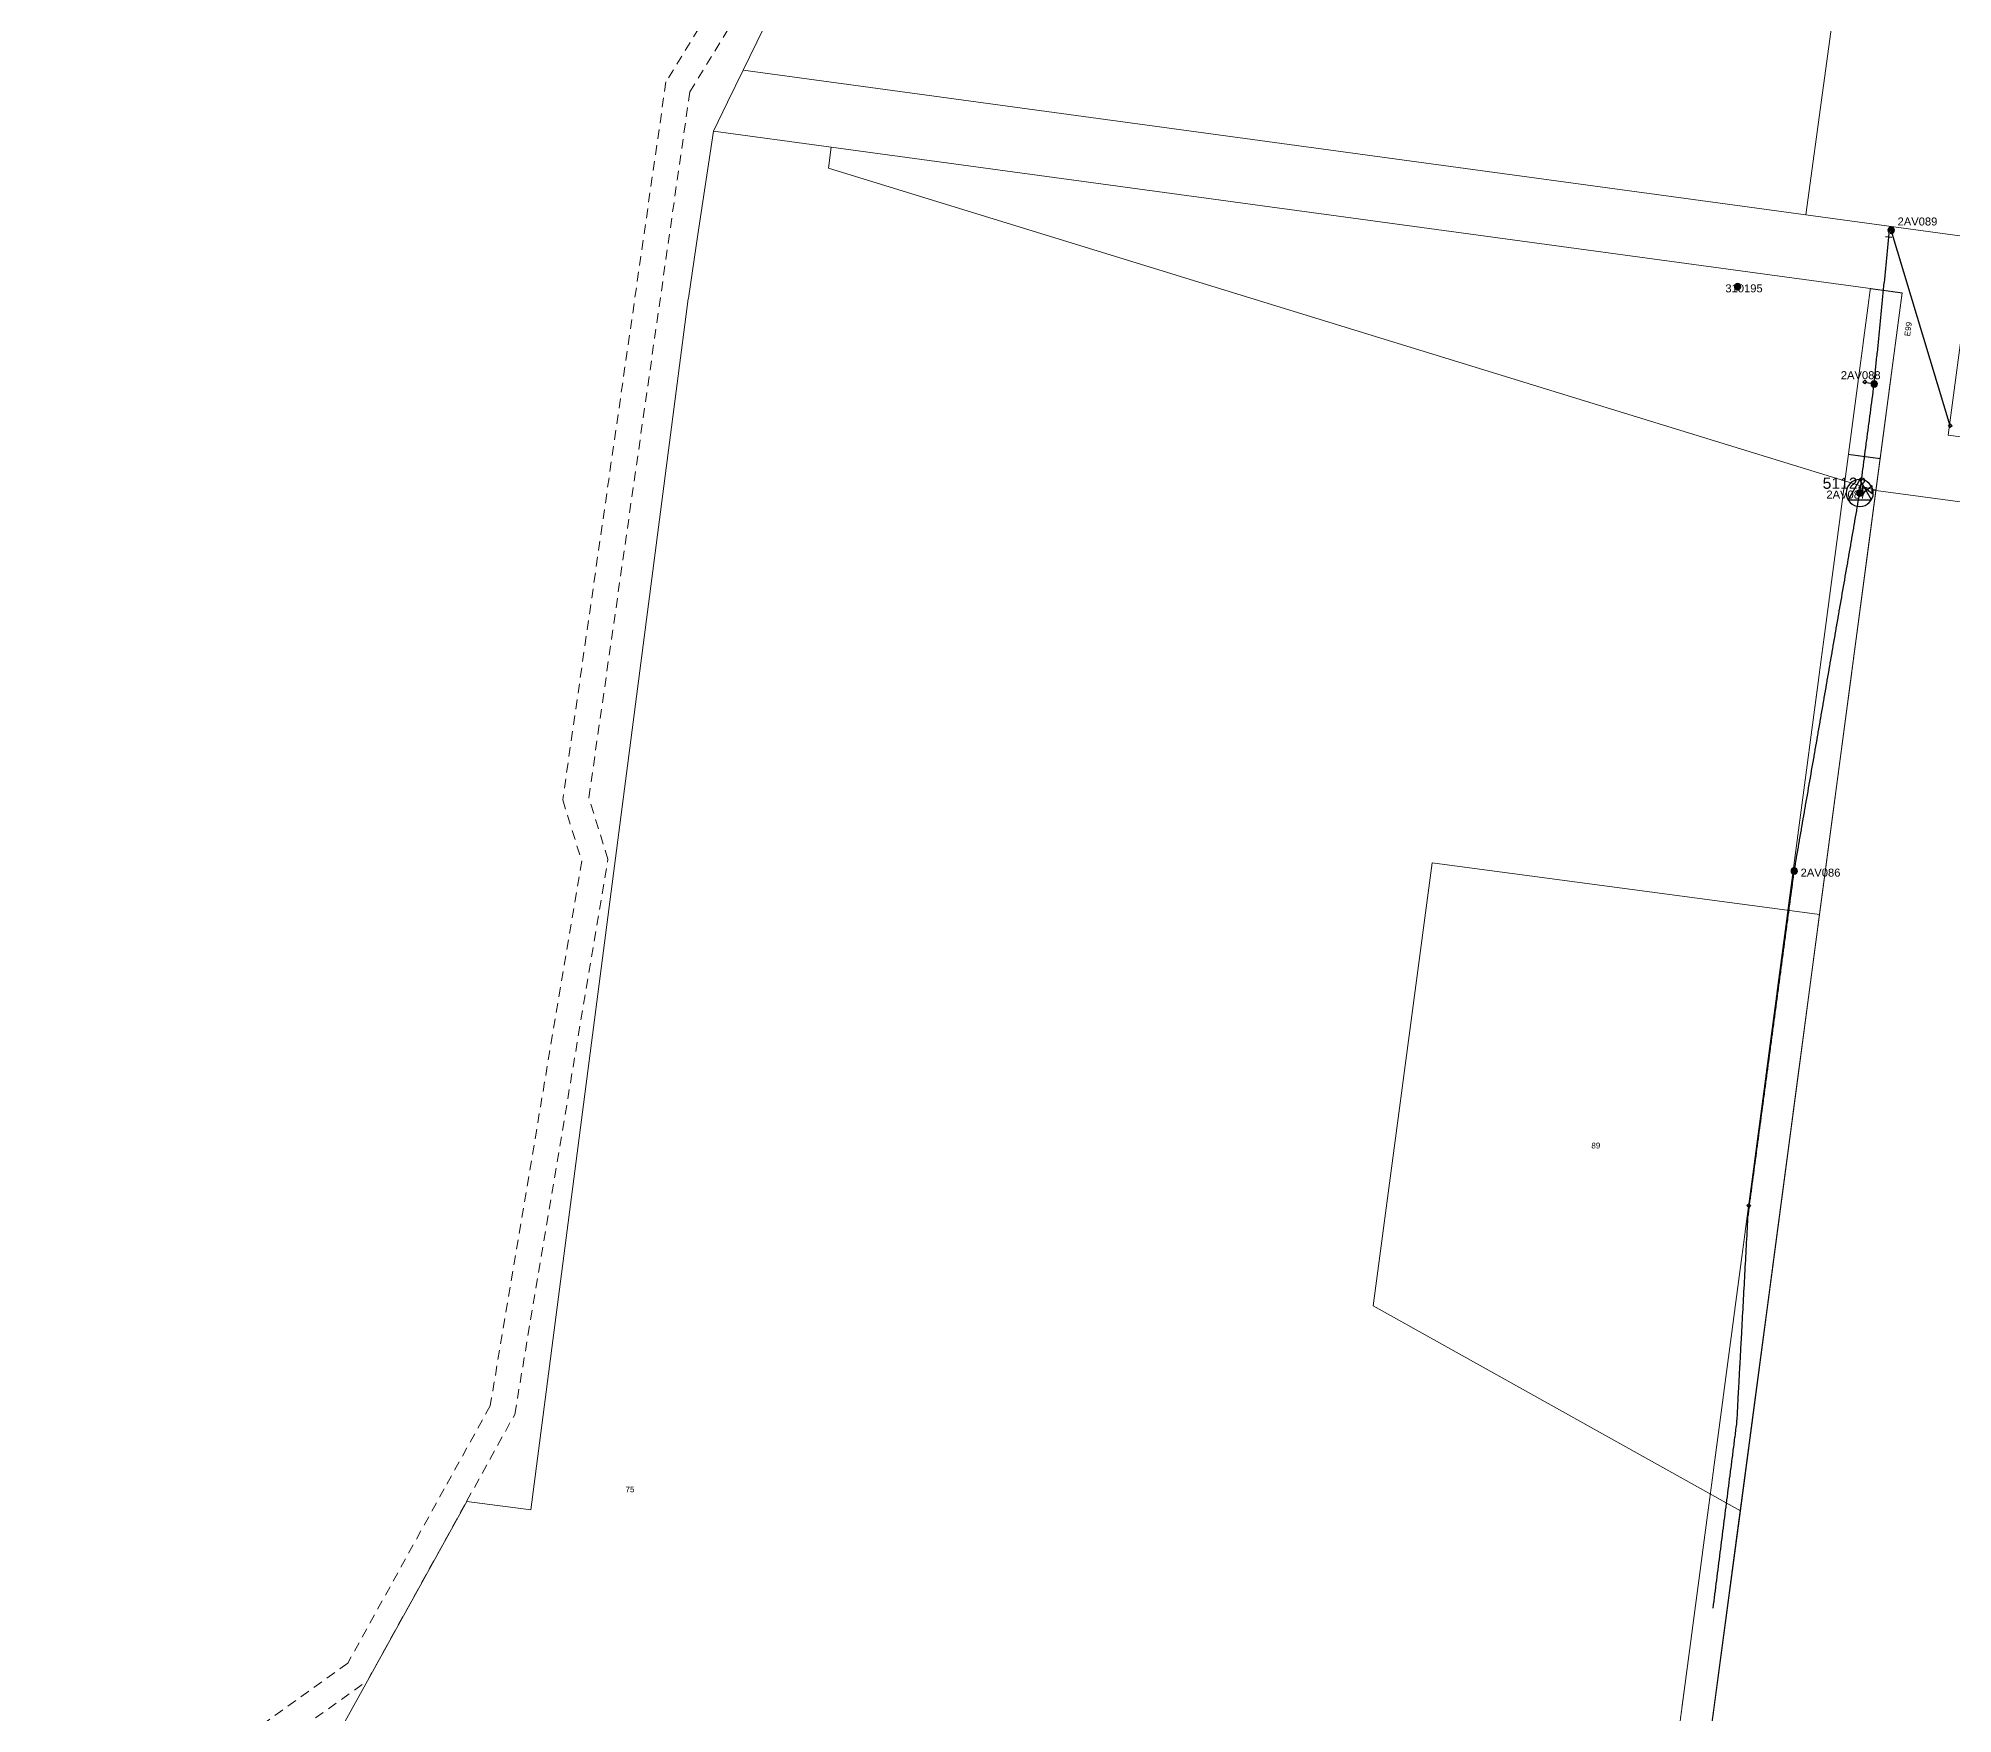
# Model space of a CAD drawing. Header units: metres. Extents: x 277863 to 282129, y 6130772 to 6135401.
# Drawn here: x 278092 to 278690, y 6132378 to 6132902 of the extents above; entities that cross this region are included whole.
import ezdxf
from ezdxf.enums import TextEntityAlignment as Align

# ---------------------------------------------------------------- set-up
doc = ezdxf.new("R2010")
doc.units = ezdxf.units.M
for name, pattern in [('Cable Exist OH', [1, 1, 0]), ('Dash', [5, 3, -2]), ('HIDDEN', [0.375, 0.25, -0.125]), ('HIDDEN2', [0.1875, 0.125, -0.0625])]:
    doc.linetypes.add(name, pattern=pattern)
doc.layers.get('0').update_dxf_attribs({"color": 6})
for name, color, linetype, lineweight in [('Cadastre Easements_SP_EXT', 9, 'Continuous', 5), ('Cadastre Land Parcels_SP_EXT', 9, 'Continuous', 5), ('Cadastre Other Property_SP_EXT', 9, 'HIDDEN', 5), ('Cadastre Roads_SP_EXT', 9, 'Continuous', 5)]:
    doc.layers.add(name, color=color, linetype=linetype, lineweight=lineweight)
for name, color, linetype in [('Equip_LV_EXT', 7, 'Continuous'), ('Mains_HV_EXT', 7, 'Continuous'), ('Mains_LV_EXT', 7, 'Continuous'), ('Services_SP_EXT', 7, 'Continuous'), ('Sub_SP_TR_HV_LV_EXT', 7, 'Continuous'), ('SupportsOH_SP_TR_HV_LV_SL_EXT', 7, 'Continuous')]:
    doc.layers.add(name, color=color, linetype=linetype)
doc.styles.add('POLE_LABEL', font='arial.ttf')
doc.styles.get("Standard").update_dxf_attribs({"font": 'arial.ttf'})

# ---------------------------------------------------------------- blocks, each defined once
blk = doc.blocks.new('SUB_POLE_EXT')
blk.add_wipeout([(0, 4.22), (0.42, 4.2), (0.83, 4.14), (1.21, 4.05), (1.62, 3.9), (1.99, 3.72), (2.35, 3.51), (2.68, 3.26), (2.99, 2.99), (3.28, 2.66), (3.52, 2.34), (3.76, 1.92), (3.9, 1.62), (4.04, 1.23), (4.18, 0.63), (4.22, 0), (4.18, -0.61), (4.06, -1.15), (3.9, -1.62), (3.58, -2.24), (3.22, -2.73), (2.97, -3.01), (2.68, -3.26), (2.36, -3.5), (2, -3.72), (1.64, -3.89), (1.25, -4.03), (0.82, -4.14), (0.42, -4.2), (0, -4.22), (-0.41, -4.2), (-0.8, -4.15), (-1.21, -4.05), (-1.62, -3.9), (-1.99, -3.73), (-2.35, -3.51), (-2.68, -3.26), (-2.96, -3.02), (-3.23, -2.72), (-3.51, -2.35), (-3.71, -2.01), (-3.91, -1.6), (-4.05, -1.21), (-4.16, -0.76), (-4.22, -0.14), (-4.21, 0.39), (-4.14, 0.83), (-4.03, 1.27), (-3.9, 1.63), (-3.71, 2.02), (-3.5, 2.37), (-3.28, 2.67), (-2.99, 2.99), (-2.68, 3.27), (-2.33, 3.52), (-1.98, 3.73), (-1.63, 3.9), (-1.2, 4.05), (-0.78, 4.15), (-0.4, 4.21)])
blk.add_line((2.16, 0.48), (2.16, 0.48, 0))
blk.add_lwpolyline([(-4.22, 0, 1), (4.22, 0, 1)], format="xyb", close=True)
blk.add_lwpolyline([(2.14, 0.52), (0, 4.22), (-3.66, -2.11), (3.66, -2.11)], close=True)
for tag, height, flags, p in [('STREET_CODE', 0.2, 9, (1.5, 0)), ('ASSET_NUM', 3.5, 8, (2, 2)), ('CONSTRUCTED_VOLTAGE', 0.2, 9, (1.5, -0.2)), ('OPERATING_VOLTAGE', 0.2, 9, (1.5, -0.6)), ('OPERATED_BY', 0.2, 9, (1.5, -0.8)), ('ORIENTATION', 0.2, 9, (1.5, -1.2)), ('OWNED_BY', 0.2, 9, (1.5, -1.4)), ('SECONDARY_VOLTAGE', 0.2, 9, (1.5, -1.6)), ('STATE', 0.2, 9, (1.5, -1.8)), ('SUBSTATION_TYPE', 0.2, 9, (1.5, -2)), ('STREETNAME', 0.2, 9, (1.5, -2.8)), ('SUBURB', 0.2, 9, (1.5, -3)), ('Z', 0.2, 1, (1.5, -3.4)), ('NO_PHASES', 0.2, 9, (1.5, -0.4)), ('MAINTAINED_BY', 0.2, 9, (1.5, -1)), ('USAGE', 0.2, 9, (1.5, -2.2)), ('LEGEND', 0.2, 9, (1.5, -2.4)), ('LOCATION', 0.2, 9, (1.5, -2.6)), ('NOTES', 0.2, 9, (1.5, -3.2))]:
    blk.add_attdef(tag, text='', height=height, dxfattribs=dict(flags=flags)).set_placement(p, align=Align.MIDDLE_LEFT)
blk = doc.blocks.new('LV_OH_LINKS_DISTFUSE_EXT')
for p, q in [((0, 0), (0.96, 0)), ((3.84, 0), (4.8, 0))]:
    blk.add_line(p, q)
blk.add_lwpolyline([(3.84, -1.2), (3.84, 1.2), (0.96, -1.2), (0.96, 1.2)], close=True)
at = {"flags": 9}
for tag, p in [('ACTUAL_STATUS', (0, 0)), ('CONSTRUCTED_VOLTAGE', (0, -0.2)), ('OPERATING_VOLTAGE', (0, -0.6)), ('ORIENTATION', (0, -0.8)), ('OWNED_BY', (0, -1)), ('STATE', (0, -1.2)), ('SWITCH_TYPE', (0, -1.4)), ('NO_PHASES', (0, -0.4)), ('USAGE', (0, -1.6)), ('NOTES', (0, -1.8))]:
    blk.add_attdef(tag, text='', height=0.2, dxfattribs=at).set_placement(p, align=Align.MIDDLE_LEFT)
at = {"flags": 1}
blk.add_attdef('Z', (0, 0), '', height=0.2, dxfattribs=at)
blk = doc.blocks.new('CCP_EXT')
blk.add_wipeout([(0, 0.57), (0.57, 0), (0, -0.57), (-0.57, 0)])
blk.add_lwpolyline([(-0.57, 0), (0, 0.57), (0.57, 0), (0, -0.57), (-0.57, 0)])
at = {"flags": 1}
blk.add_attdef('Z', (0, 0), '', height=0.2, dxfattribs=at)
at = {"flags": 9}
for tag, p in [('CCP_TYPE', (0, 0)), ('CONSTRUCTED_VOLTAGE', (0, -0.2)), ('OPERATING_VOLTAGE', (0, -0.6)), ('ORIENTATION', (0, -0.8)), ('OWNED_BY', (0, -1)), ('STATE', (0, -1.8)), ('NO_PHASES', (0, -0.4)), ('USAGE', (0, -1.2)), ('LEGEND', (0, -1.4)), ('LIFE_SUPPORT', (0, -1.6)), ('NOTES', (0, -2))]:
    blk.add_attdef(tag, text='', height=0.2, dxfattribs=at).set_placement(p, align=Align.MIDDLE_LEFT)
blk = doc.blocks.new('POLE_EXT')
blk.add_hatch(color=256).paths.add_polyline_path([(-1, 0, 1), (1, 0, 1)])
blk.add_lwpolyline([(-1, 0, 1), (1, 0, 1)], format="xyb", close=True)
for tag, height, flags, p in [('pNumber', 2.5, 8, (-17.84, 2.07)), ('OWNED_BY', 0.2, 9, (1.35, -0.4)), ('SPECIAL_USE', 0.2, 9, (1.35, -0.8)), ('STATE', 0.2, 9, (1.35, -1)), ('cLV', 0.2, 9, (1.35, -1.4)), ('hDepth', 0.2, 9, (1.35, -1.6)), ('hDia', 0.2, 9, (1.35, -1.8)), ('cHV', 0.2, 9, (1.35, -2)), ('cLinedev', 0.2, 9, (1.35, -3.4)), ('pExisting', 0.2, 9, (1.35, -3.8)), ('pFooting', 0.2, 9, (1.35, -4.4)), ('pNew', 0.2, 9, (1.35, -4.6)), ('pRelocate', 0.2, 9, (1.35, -5)), ('pRemove', 0.2, 9, (1.35, -5.2)), ('pReplace', 0.2, 9, (1.35, -5.4)), ('pStay', 0.2, 9, (1.35, -5.6)), ('pType', 0.2, 9, (1.35, -5.8)), ('cspan', 0.2, 9, (1.35, -6)), ('PARENT', 0.2, 9, (1.35, -0.6)), ('USAGE', 0.2, 9, (1.35, -1.2)), ('LBRACKET', 0.2, 9, (1.35, -2.2)), ('LExisting', 0.2, 9, (1.35, -2.4)), ('LANTNUMBER', 0.2, 9, (1.35, -2.6)), ('LOther', 0.2, 9, (1.35, -2.8)), ('LRemove', 0.2, 9, (1.35, -3)), ('LEGEND', 0.2, 9, (1.35, -3.2)), ('LOCATION', 0.2, 9, (1.35, -3.6)), ('PFNUMBER', 0.2, 9, (1.35, -4)), ('NEWPFNUMBER', 0.2, 9, (1.35, -4.2)), ('STREETNAME', 0.2, 9, (1.35, -6.2)), ('SUBURB', 0.2, 9, (1.35, -6.4)), ('OPERATED_BY', 0.2, 9, (1.36, -7.01)), ('NOTES', 0.2, 9, (1.35, -6.6)), ('MAINTAINED_BY', 0.2, 9, (1.36, -6.81))]:
    blk.add_attdef(tag, text='', height=height, dxfattribs=dict(flags=flags)).set_placement(p, align=Align.MIDDLE_LEFT)
at = {"style": 'POLE_LABEL'}
for tag, height, flags, p in [('STRUCTURE_PLANT_NUMBER', 0.2, 9, (1.35, 0.03)), ('ASSET_NUM', 2.5, 8, (2, 2)), ('STREET_CODE', 0.2, 9, (1.35, -0.2))]:
    blk.add_attdef(tag, text='', height=height, dxfattribs=dict(at, flags=flags)).set_placement(p, align=Align.MIDDLE_LEFT)
at = {"flags": 1}
blk.add_attdef('Z', (1.35, -7.33), '', height=0.2, dxfattribs=at)
blk = doc.blocks.new('End Shackle_EXT')
blk.add_wipeout([(0, 0.25), (1.81, 0.25), (1.82, -0.25), (0, -0.25)])
blk.add_line((1.81, -1), (1.81, 1))
at = {"flags": 1}
blk.add_attdef('Z', (0, 0), '', height=0.2, dxfattribs=at)
at = {"flags": 9}
for tag, p in [('CONNECTOR_TYPE', (0, 0)), ('CONSTRUCTED_VOLTAGE', (0, -0.2)), ('OPERATING_VOLTAGE', (0, -0.6)), ('ORIENTATION', (0, -0.8)), ('OWNED_BY', (0, -1)), ('STATE', (0, -1.2)), ('NO_PHASES', (0, -0.4)), ('USAGE', (0, -1.4)), ('NOTES', (0, -1.6))]:
    blk.add_attdef(tag, text='', height=0.2, dxfattribs=at).set_placement(p, align=Align.MIDDLE_LEFT)

msp = doc.modelspace()

# ---------------------------------------------------------------- linework, layer by layer
at = {"layer": 'Cadastre Easements_SP_EXT', "linetype": 'Dash'}
for points in [[(278355.39, 6132998.64), (278288, 6132888.07), (278255.74, 6132663.69), (278261.68, 6132644.56), (278233.1, 6132474.3), (278218.72, 6132448.32), (278188.57, 6132393.81), (278091.88, 6132324.39)], [(278097.26, 6132318.4), (278194.7, 6132388.36), (278225.72, 6132444.44), (278240.76, 6132471.63), (278269.88, 6132645.11), (278263.91, 6132664.33), (278295.46, 6132884.94), (278362.42, 6132994.79)]]:
    msp.add_lwpolyline(points, dxfattribs=at)
at = {"layer": 'Cadastre Land Parcels_SP_EXT', "linetype": 'Continuous'}
for points in [[(278660.69, 6132967.94), (278779.11, 6132996.46), (278719.72, 6133069.68), (278664.24, 6133145.91), (278612.83, 6133224.93), (278583.54, 6133274.4), (278515.5, 6133284.23), (278485.87, 6133247.95), (278312.14, 6132891.71), (278644.17, 6132846.53), (278660.69, 6132967.94)], [(278746.93, 6132769.85), (278779.11, 6132996.46), (278660.69, 6132967.94), (278644.17, 6132846.53), (278696.86, 6132839.36), (278688.66, 6132777.68), (278746.93, 6132769.85)], [(278648.47, 6132627.91), (278527.41, 6132643.99), (278509.03, 6132505.57), (278623.73, 6132441.5), (278648.47, 6132627.91)]]:
    msp.add_lwpolyline(points, close=True, dxfattribs=at)

# ---------------------------------------------------------------- block references
at = {"layer": 'Sub_SP_TR_HV_LV_EXT'}
ref = msp.add_blockref('SUB_POLE_EXT', (278661.03, 6132759.61), dxfattribs=at)
ref.add_attrib('ASSET_NUM', '51122', dxfattribs={"layer": '0', "height": 3.5}).set_placement((278663.03, 6132759.86), align=Align.BOTTOM_RIGHT)
at = {"layer": 'SupportsOH_SP_TR_HV_LV_SL_EXT'}
ref = msp.add_blockref('POLE_EXT', (278670.84, 6132841.71), dxfattribs=at)
ref.add_attrib('ASSET_NUM', '2AV089', dxfattribs={"layer": '0', "height": 2.5, "style": 'POLE_LABEL'}).set_placement((278672.84, 6132842.46), align=Align.BOTTOM_LEFT)
ref = msp.add_blockref('POLE_EXT', (278622.86, 6132824.07), dxfattribs=at)
ref.add_attrib('ASSET_NUM', '310195', dxfattribs={"layer": '0', "height": 2.5, "style": 'POLE_LABEL'}).set_placement((278624.86, 6132824.82), align=Align.TOP_CENTER)
ref = msp.add_blockref('POLE_EXT', (278640.55, 6132641.45), dxfattribs=at)
ref.add_attrib('ASSET_NUM', '2AV086', dxfattribs={"layer": '0', "height": 2.5, "style": 'POLE_LABEL'}).set_placement((278642.55, 6132642.2), align=Align.TOP_LEFT)

# ---------------------------------------------------------------- texts
at = {"layer": 'Cadastre Land Parcels_SP_EXT'}
for s, p in [('89', (278577.16, 6132554.74)), ('75', (278275.37, 6132447.26))]:
    msp.add_text(s, height=1.8, dxfattribs=at).set_placement(p)
at = {"layer": 'Mains_LV_EXT'}
msp.add_text('E99', height=1.8, rotation=82.42336, dxfattribs=at).set_placement((278676.73, 6132808.5))

# ---------------------------------------------------------------- next in the draw order: linework, layer by layer
at = {"layer": 'Cadastre Land Parcels_SP_EXT', "linetype": 'Continuous'}
msp.add_lwpolyline([(278613.19, 6132362.25), (278617.01, 6132390.94), (278623.73, 6132441.5), (278509.03, 6132505.57), (278527.41, 6132643.99), (278648.47, 6132627.91), (278666.06, 6132760.42), (278666.06, 6132760.42), (278338.75, 6132861.15), (278339.63, 6132867.66), (278302.85, 6132872.67), (278298, 6132840.36), (278295.01, 6132820.45), (278294.99, 6132820.3), (278245.79, 6132441.81), (278225.83, 6132444.4), (278184.07, 6132368.92)], dxfattribs=at)
for points in [[(278674.26, 6132822.13), (278339.63, 6132867.66), (278338.75, 6132861.15), (278666.06, 6132760.42), (278674.26, 6132822.13)], [(279079.23, 6132704.9), (278666.06, 6132760.42), (278648.47, 6132627.91), (278623.73, 6132441.5), (278617.01, 6132390.94), (278613.19, 6132362.25), (279024.44, 6132304.86), (279058.13, 6132555.85), (279079.23, 6132704.9)]]:
    msp.add_lwpolyline(points, close=True, dxfattribs=at)

# ---------------------------------------------------------------- next in the draw order: block references
at = {"layer": 'Equip_LV_EXT'}
msp.add_blockref('LV_OH_LINKS_DISTFUSE_EXT', (278661.03, 6132760.61), dxfattribs=at)
at = {"layer": 'Services_SP_EXT'}
msp.add_blockref('CCP_EXT', (278689.32, 6132780.6), dxfattribs=at)
at = {"layer": 'SupportsOH_SP_TR_HV_LV_SL_EXT'}
ref = msp.add_blockref('POLE_EXT', (278661.03, 6132759.61), dxfattribs=at)
ref.add_attrib('ASSET_NUM', '2AV087', dxfattribs={"layer": '0', "height": 2.5, "style": 'POLE_LABEL'}).set_placement((278663.03, 6132760.36), align=Align.TOP_RIGHT)

# ---------------------------------------------------------------- next in the draw order: linework, layer by layer
at = {"layer": 'Services_SP_EXT'}
msp.add_lwpolyline([(278689.32, 6132780.6), (278670.84, 6132841.71)], dxfattribs=at)

# ---------------------------------------------------------------- next in the draw order: block references
for p in [(278662.6, 6132794.29), (278626.36, 6132536.86)]:
    msp.add_blockref('CCP_EXT', p, dxfattribs=at)

# ---------------------------------------------------------------- next in the draw order: linework, layer by layer
at = {"layer": 'Cadastre Other Property_SP_EXT', "linetype": 'HIDDEN2'}
for points in [[(278664.34, 6132823.48), (278657.49, 6132771.66), (278667.41, 6132770.34), (278674.26, 6132822.13), (278664.34, 6132823.48)], [(278667.41, 6132770.34), (278657.49, 6132771.66), (278552.64, 6131982.28), (278562.32, 6131980.87), (278667.41, 6132770.34)]]:
    msp.add_lwpolyline(points, close=True, dxfattribs=at)
at = {"layer": 'Cadastre Roads_SP_EXT', "linetype": 'Continuous'}
msp.add_lwpolyline([(279080.65, 6132714.92), (279082.05, 6132724.82), (278746.93, 6132769.85), (278688.66, 6132777.68), (278696.86, 6132839.36), (278644.17, 6132846.53), (278312.14, 6132891.71), (278307.27, 6132881.74), (278302.85, 6132872.67), (278339.63, 6132867.66), (278674.26, 6132822.13), (278666.06, 6132760.42), (279079.23, 6132704.9), (279080.65, 6132714.92)], close=True, dxfattribs=at)
at = {"layer": 'Mains_HV_EXT', "linetype": 'Cable Exist OH'}
msp.add_lwpolyline([(278615.23, 6132411.08), (278622.66, 6132469.37), (278626.14, 6132533.87), (278640.55, 6132641.45), (278661.03, 6132759.61)], dxfattribs=at)
at = {"layer": 'Mains_LV_EXT', "linetype": 'Cable Exist OH'}
msp.add_lwpolyline([(278661.03, 6132759.61), (278665.54, 6132793.67)], dxfattribs=at)
at = {"layer": 'Services_SP_EXT'}
for points in [[(278662.6, 6132794.29), (278665.54, 6132793.67)], [(278626.36, 6132536.86), (278626.19, 6132533.86)]]:
    msp.add_lwpolyline(points, dxfattribs=at)

# ---------------------------------------------------------------- next in the draw order: block references
at = {"layer": 'SupportsOH_SP_TR_HV_LV_SL_EXT'}
ref = msp.add_blockref('POLE_EXT', (278665.54, 6132793.67), dxfattribs=at)
ref.add_attrib('ASSET_NUM', '2AV088', dxfattribs={"layer": '0', "height": 2.5, "style": 'POLE_LABEL'}).set_placement((278667.54, 6132794.42), align=Align.BOTTOM_RIGHT)

# ---------------------------------------------------------------- next in the draw order: block references
at = {"layer": 'Mains_LV_EXT', "rotation": 262.3507120301719}
msp.add_blockref('End Shackle_EXT', (278670.31, 6132841.44), dxfattribs=at)

# ---------------------------------------------------------------- next in the draw order: linework, layer by layer
at = {"layer": 'Mains_LV_EXT', "linetype": 'Cable Exist OH'}
msp.add_lwpolyline([(278665.54, 6132793.67), (278670.31, 6132841.44)], dxfattribs=at)

doc.saveas('drawing.dxf')
